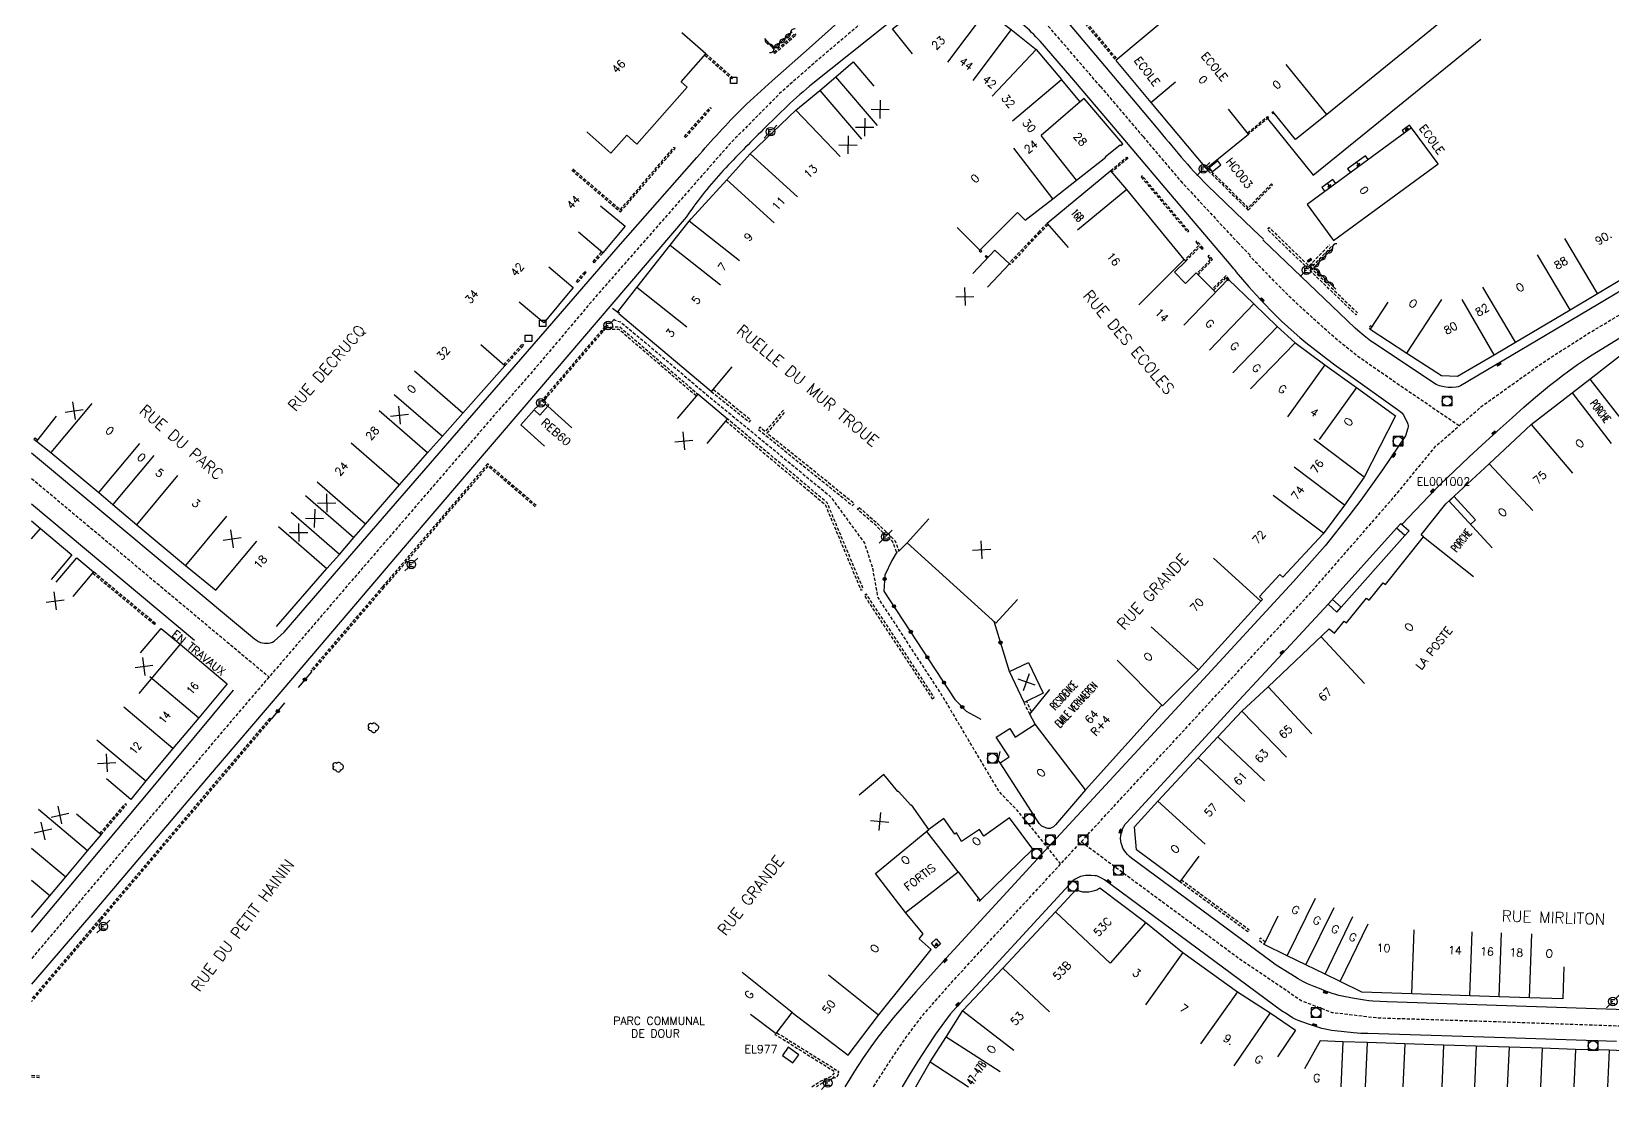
# Model space of a CAD drawing. Header units: millimetres. Extents: x 108000 to 109000, y 121000 to 122000.
# Drawn here: x 108000 to 108246.8, y 120999.6 to 121164.8 of the extents above; entities that cross this region are included whole.
import ezdxf
from ezdxf.enums import TextEntityAlignment as Align

# ---------------------------------------------------------------- set-up
doc = ezdxf.new("R2010")
doc.units = ezdxf.units.MM
doc.linetypes.add('DASHED', pattern=[0.75, 0.5, -0.25])
doc.layers.get('0').update_dxf_attribs({"linetype": 'CONTINUOUS'})
for name, color, linetype in [('W0001', 6, 'DASHED'), ('W0008', 7, 'CONTINUOUS'), ('W0100', 7, 'CONTINUOUS'), ('W0112', 1, 'DASHED'), ('W0300', 7, 'CONTINUOUS'), ('W0310', 3, 'CONTINUOUS'), ('W0322', 7, 'CONTINUOUS'), ('W0334', 7, 'CONTINUOUS'), ('W0400', 7, 'CONTINUOUS'), ('W0420', 7, 'CONTINUOUS'), ('W0471', 7, 'CONTINUOUS'), ('W0851', 7, 'CONTINUOUS'), ('W0984', 7, 'CONTINUOUS'), ('W0989', 7, 'CONTINUOUS'), ('W0991', 7, 'CONTINUOUS'), ('W1102', 7, 'CONTINUOUS')]:
    doc.layers.add(name, color=color, linetype=linetype)
doc.styles.get("Standard").update_dxf_attribs({"font": 'romans.shx', "width": 0.85})

# ---------------------------------------------------------------- blocks, each defined once
blk = doc.blocks.new('T471')
for p, q in [((-0.333334, 0.333334), (-0.333334, -0.333334)), ((-0.333334, 0.333334), (0.333334, 0.333334)), ((-0.333334, 0), (0, 0)), ((0.500001, 0.500001), (1.000002, 1.000002)), ((-0.500001, -0.500001), (-1.000002, -1.000002)), ((-0.333334, -0.333334), (0.333334, -0.333334))]:
    blk.add_line(p, q)
blk.add_ellipse((0, 0), major_axis=(0.471405, 0.471405), ratio=1, start_param=5.4977871438, end_param=11.780972451)
blk = doc.blocks.new('T400')
for p, q in [((-0.15, 0.3), (0.15, 0.3)), ((-0.15, -0.25), (-0.15, 0.3)), ((-0.15, 0.15), (0.15, 0.15)), ((-0.15, 0), (0.15, 0)), ((0.15, 0.3), (0.15, -0.25)), ((-0.15, -0.15), (0.15, -0.15)), ((-0.15, -0.25), (-0.15, -0.3)), ((-0.15, -0.3), (0.15, -0.3)), ((0.15, -0.3), (0.15, -0.25))]:
    blk.add_line(p, q)
blk = doc.blocks.new('t991o')
at = {"color": 0, "linetype": 'Continuous'}
for p, q in [((-1, 1), (1, -1)), ((-1, -1), (1, 1))]:
    blk.add_line(p, q, dxfattribs=at)
blk = doc.blocks.new('t310o')
at = {"color": 0, "linetype": 'Continuous'}
for centre, start, end in [((-0.5, 0.38), 216.8699, 323.1304), ((0.5, -0.37), 36.8699, 143.1303)]:
    blk.add_arc(centre, 0.625, start, end, dxfattribs=at)
blk = doc.blocks.new('T420')
for p, q in [((0.75, 0.75), (-0.75, 0.75)), ((-0.75, 0.75), (-0.75, -0.75)), ((0.75, 0.75), (0.75, -0.75)), ((0.75, -0.75), (-0.75, -0.75))]:
    blk.add_line(p, q)
blk.add_ellipse((0, 0), major_axis=(-0.53, 0.53), ratio=1, start_param=3.926991, end_param=10.210176)
blk = doc.blocks.new('t322o')
at = {"color": 0, "linetype": 'Continuous'}
for radius in [0.25, 0.15]:
    blk.add_circle((0, 0), radius, dxfattribs=at)
blk = doc.blocks.new('T851')
for p, q in [((-0.25, -0.15), (0, 0.32)), ((0, 0.32), (0.25, -0.15)), ((-0.25, -0.15), (0.25, -0.15))]:
    blk.add_line(p, q)
for major_axis in [(-0.106, 0.106), (-0.0354, 0.0354), (-0.0236, 0.0236)]:
    blk.add_ellipse((0, 0), major_axis=major_axis, ratio=1, start_param=3.926991, end_param=10.210176)
blk = doc.blocks.new('t112o')
at = {"color": 0, "linetype": 'Continuous'}
for p, q in [((-0.5, 0.5), (0.5, 0.5)), ((-0.5, -0.5), (-0.5, 0.5)), ((0.5, 0.5), (0.5, -0.5)), ((0.5, -0.5), (-0.5, -0.5))]:
    blk.add_line(p, q, dxfattribs=at)
blk = doc.blocks.new('T300')
for p, q in [((-0.8, 0.51), (-0.86, 0.34)), ((-0.86, 0.34), (-0.86, 0.17)), ((-0.86, 0.17), (-0.74, 0.06)), ((-0.69, 0.63), (-0.8, 0.51)), ((-0.8, -0.06), (-0.74, 0.06)), ((-0.74, 0.06), (-0.69, 0.11)), ((-0.57, 0.69), (-0.69, 0.63)), ((-0.46, 0.69), (-0.57, 0.69)), ((-0.29, 0.63), (-0.46, 0.69)), ((-0.29, 0.63), (-0.17, 0.74)), ((-0.23, 0.57), (-0.29, 0.63)), ((-0.17, 0.74), (-0.06, 0.8)), ((-0.06, 0.8), (0.06, 0.8)), ((0.06, 0.8), (0.23, 0.74)), ((0.23, 0.74), (0.34, 0.63)), ((0.34, 0.63), (0.4, 0.51)), ((0.46, 0.46), (0.34, 0.46)), ((0.4, 0.51), (0.4, 0.46)), ((0.57, 0.4), (0.46, 0.46)), ((0.57, 0.4), (0.69, 0.29)), ((0.69, 0.29), (0.74, 0.17)), ((0.74, 0.06), (0.69, -0.17)), ((0.74, 0.17), (0.74, 0.06)), ((-0.8, -0.17), (-0.8, -0.06)), ((-0.8, -0.23), (-0.8, -0.17)), ((-0.74, -0.34), (-0.8, -0.23)), ((-0.69, -0.4), (-0.74, -0.34)), ((-0.51, -0.46), (-0.69, -0.4)), ((-0.4, -0.46), (-0.51, -0.46)), ((-0.4, -0.46), (-0.34, -0.46)), ((-0.34, -0.46), (-0.34, -0.4)), ((-0.34, -0.51), (-0.34, -0.46)), ((-0.29, -0.63), (-0.34, -0.51)), ((-0.17, -0.74), (-0.29, -0.63)), ((-0.06, -0.8), (-0.17, -0.74)), ((0.06, -0.8), (-0.06, -0.8)), ((0.17, -0.74), (0.06, -0.8)), ((0.23, -0.69), (0.17, -0.74)), ((0.29, -0.46), (0.23, -0.46)), ((0.29, -0.63), (0.23, -0.69)), ((0.46, -0.4), (0.29, -0.46)), ((0.34, -0.51), (0.29, -0.63)), ((0.34, -0.51), (0.34, -0.46)), ((0.57, -0.34), (0.46, -0.4)), ((0.63, -0.29), (0.57, -0.34)), ((0.69, -0.17), (0.63, -0.29))]:
    blk.add_line(p, q)

msp = doc.modelspace()

# ---------------------------------------------------------------- linework, layer by layer
at = {"layer": 'W0001', "flags": 128}
for points in [[(108209.26, 121232.22), (108151.69, 121185.15), (108141.39, 121176.16), (108121.7, 121159.43), (108116.81, 121155.1), (108109.06, 121147.29), (108091.5, 121127.28), (108087.84, 121123.1), (108078.7, 121112.27), (108072.44, 121105.09), (108048.87, 121077.73), (108035.37, 121062), (108029.41, 121055.02), (108004.69, 121025.56), (108000, 121020.01)], [(108166.92, 121156.18), (108153.53, 121171.71), (108149.26, 121174.83), (108144.15, 121178.57), (108144.15, 121178.57)], [(108131.49, 121000), (108131.58, 121000.14), (108134.11, 121004.12), (108136.58, 121007.74), (108139.21, 121011.23), (108143.47, 121016.06), (108148.2, 121021.23), (108179.63, 121055.31), (108199.81, 121077.24), (108212.67, 121092), (108219.32, 121100.1), (108226.51, 121106.32), (108235.95, 121113.06), (108242.9, 121117.52), (108280.01, 121139.71), (108294.62, 121148.39), (108310.18, 121157.68), (108320.39, 121163.43), (108331.11, 121169.31), (108336.47, 121172.45)], [(108222.92, 121103.21), (108215.72, 121108.08), (108212.46, 121110.33), (108207.25, 121113.94), (108203.89, 121116.62), (108200.15, 121119.94), (108196.32, 121123.47), (108190.2, 121129.75)], [(108090.8, 121119.8), (108091.97, 121119.44), (108096.02, 121116.05), (108105.19, 121108.27), (108109.83, 121104.45), (108124.72, 121092.19), (108130.05, 121084.9), (108131.26, 121081.16), (108132.13, 121076.39), (108132.13, 121076.39), (108142.15, 121061.1), (108146.39, 121053.93), (108151.08, 121046.03), (108153.39, 121043.72), (108156.73, 121039.68), (108160.62, 121034.81)], [(108000, 121094.99), (108029.82, 121070.05), (108037.08, 121063.98), (108037.08, 121063.98)], [(108163.91, 121038.27), (108170.97, 121033.03), (108188.54, 121020.05), (108198.37, 121013.4), (108199.25, 121013.06), (108203.06, 121011.61), (108210.17, 121010.76), (108226.38, 121010.25), (108251.66, 121009.38), (108254.13, 121009.2), (108258.89, 121008.49), (108260.99, 121007.95), (108265.16, 121006.55), (108268.28, 121005.18), (108271.05, 121003.71), (108274.61, 121001.03), (108275.73, 121000)]]:
    msp.add_lwpolyline(points, dxfattribs=at)
at = {"layer": 'W0001'}
msp.add_lwpolyline([(108166.92, 121156.18), (108173.55, 121148.38), (108179.44, 121141.43), (108188.35, 121131.82), (108190.27, 121129.83)], dxfattribs=at)
at = {"layer": 'W0008'}
msp.add_line((108091.74, 121120.76), (108090.69, 121121.55), dxfattribs=at)
at = {"layer": 'W0008', "flags": 128}
for points in [[(108000, 121099), (108034.2, 121070.44, 0.0605), (108035.43, 121069.51, 0.1112), (108036.69, 121069.26, 0.186), (108037.89, 121069.6), (108039.42, 121071), (108047.29, 121080.1), (108068.04, 121104.05), (108080.57, 121118.43), (108091.6, 121131.16), (108103.88, 121145.1, -0.0195), (108111.06, 121152.89, -0.0108), (108115.65, 121157.07), (108121.41, 121162.2), (108132.91, 121172.56), (108141.02, 121179.88), (108151.05, 121188.51), (108207.68, 121233.83)], [(108209.93, 121229.82), (108152.33, 121181.78, 0.2054), (108151.32, 121179.63, 0.0582), (108151.36, 121179.13, 0.1219), (108152.32, 121177.51), (108171.74, 121154.42)], [(108162.11, 121157.93), (108157.47, 121163.28, 0.0377), (108154.74, 121165.92, 0.0225), (108150.09, 121169.49, 0.0058), (108146.2, 121172.15, 0.0988), (108143.79, 121172.9, 0.1018), (108141.96, 121172.52), (108141.75, 121172.43), (108133.47, 121165.82), (108122, 121156.66, 0.0207), (108117.98, 121153.13, 0.0063), (108114.25, 121149.48, 0.0122), (108108.01, 121143.08, 0.0357), (108102.43, 121136.13), (108102.2, 121135.79), (108076.84, 121106.12), (108058.32, 121084.46), (108039.21, 121062.05), (108027.29, 121048.08), (108009.85, 121027.53), (108000, 121015.99)], [(108188.14, 121127.25, -0.002338), (108187.3, 121128.24), (108177.01, 121140.4), (108170.15, 121148.49), (108162.11, 121157.93)], [(108171.74, 121154.42), (108175.62, 121149.83, 0.0024), (108179.52, 121145.18, 0.0235), (108183.57, 121140.81), (108190.74, 121133.89), (108192.35, 121132.34)]]:
    msp.add_lwpolyline(points, format="xyb", dxfattribs=at)
for points in [[(108266.82, 121135.43), (108244.59, 121122.17), (108223.11, 121109.47), (108222.78, 121109.32), (108222.43, 121109.23), (108221.82, 121109.19), (108221.21, 121109.21), (108220.51, 121109.31), (108219.84, 121109.48), (108219.35, 121109.67), (108218.9, 121109.93), (108209.63, 121116.1), (108209.13, 121116.45), (108208.06, 121117.29), (108207.09, 121118.1), (108206.69, 121118.46), (108192.28, 121132.27)], [(108188.12, 121127.23), (108190.1, 121124.93), (108191.23, 121123.65), (108192.39, 121122.4), (108193.78, 121120.98), (108195.19, 121119.58), (108196.16, 121118.66), (108197.15, 121117.76), (108198.06, 121116.98), (108198.98, 121116.22), (108200.59, 121114.95), (108202.21, 121113.71), (108203.72, 121112.59), (108205.25, 121111.49), (108213.68, 121105.49), (108213.95, 121105.25), (108214.18, 121104.96), (108214.53, 121104.32), (108214.83, 121103.65), (108214.89, 121103.45), (108214.93, 121103.24), (108214.94, 121103.03), (108214.92, 121102.82), (108214.55, 121101.63), (108210.94, 121096.32), (108207.57, 121091.61), (108205.7, 121089.14), (108201.97, 121084.46), (108197.06, 121078.91), (108183.01, 121063.62), (108159.42, 121038.14), (108142.25, 121019.46), (108141.3, 121018.42), (108138.05, 121014.8), (108136.96, 121013.58), (108135.9, 121012.34), (108134.61, 121010.8), (108133.34, 121009.25), (108132.16, 121007.74), (108131.03, 121006.2), (108129.73, 121004.33), (108128.49, 121002.42), (108127.59, 121000.98), (108127.01, 121000)], [(108256.76, 121011.74), (108211.7, 121013.23), (108210.56, 121013.28), (108209.42, 121013.36), (108208.79, 121013.43), (108208.16, 121013.52), (108206.27, 121013.84), (108204.66, 121014.13), (108204.15, 121014.24), (108203.65, 121014.38), (108203.07, 121014.55), (108202.49, 121014.75), (108201.93, 121014.97), (108201.37, 121015.21), (108200.3, 121015.62), (108199.26, 121016.08), (108198.5, 121016.45), (108197.77, 121016.86), (108196.63, 121017.56), (108196.52, 121017.62), (108194.18, 121019.1), (108193.71, 121019.43), (108171.75, 121035.68), (108171.42, 121035.95), (108171.12, 121036.25), (108170.85, 121036.58), (108170.61, 121036.93), (108170.42, 121037.27), (108170.27, 121037.63), (108170.16, 121038.01), (108170.09, 121038.39), (108170.06, 121038.77), (108170.07, 121039.16), (108170.12, 121039.54), (108170.22, 121039.91), (108170.36, 121040.29), (108170.55, 121040.64), (108170.77, 121040.98), (108171.02, 121041.28), (108182.13, 121053.35), (108188.53, 121060.29), (108192, 121064.05), (108202.45, 121075.37), (108213.15, 121087.24), (108213.8, 121087.95), (108213.97, 121087.81), (108218.19, 121092.25), (108219.07, 121093.15), (108219.96, 121094.03), (108222.18, 121096.17), (108224.42, 121098.29), (108226.51, 121100.23), (108229.31, 121102.81), (108231.17, 121104.48), (108233.04, 121106.14), (108234.55, 121107.44), (108236.07, 121108.72), (108237.05, 121109.52), (108238.05, 121110.3), (108239.04, 121111.06), (108240.04, 121111.79), (108241.42, 121112.77), (108242.81, 121113.73), (108243.71, 121114.32), (108244.61, 121114.89), (108256.02, 121121.89)], [(108025.43, 121069.66), (108000, 121090.97)], [(108204.47, 121074.88), (108214.44, 121086.08)], [(108000, 121024.14), (108018.99, 121046.85), (108031.54, 121061.95), (108031.54, 121061.95)], [(108151.22, 121050.56), (108150.95, 121050.96), (108151.23, 121052.34)], [(108247.47, 121007.05), (108231.73, 121007.59), (108208.64, 121008.29), (108207.54, 121008.33), (108206.44, 121008.41), (108204.98, 121008.55), (108203.52, 121008.73), (108203, 121008.8), (108201.97, 121008.98), (108201.49, 121009.09), (108201.02, 121009.22), (108199.4, 121009.77), (108197.79, 121010.35), (108197.33, 121010.54), (108196.89, 121010.77), (108196.04, 121011.3), (108195.2, 121011.86), (108167.54, 121032.32), (108167.18, 121032.53), (108166.44, 121032.86), (108166.27, 121032.91), (108166.09, 121032.94), (108165.46, 121032.97), (108164.83, 121032.99), (108164.57, 121032.97), (108164.31, 121032.94), (108164.05, 121032.88), (108163.8, 121032.8), (108163.47, 121032.68), (108163.16, 121032.53), (108162.86, 121032.35), (108162.58, 121032.15), (108144.44, 121012.43), (108143.45, 121011.31), (108142.53, 121010.13), (108141.14, 121008.2), (108139.82, 121006.23), (108138.49, 121004.15), (108137.19, 121002.04), (108135.95, 121000)]]:
    msp.add_lwpolyline(points, dxfattribs=at)
for points in [[(108214.44, 121086.08), (108213.15, 121087.24), (108213.8, 121087.96), (108215.09, 121086.79)], [(108202.45, 121075.37), (108203.82, 121074.13), (108204.49, 121074.87), (108203.12, 121076.11)]]:
    msp.add_lwpolyline(points, close=True, dxfattribs=at)
at = {"layer": 'W0100', "flags": 128}
for points in [[(108214.85, 121191.84), (108211.64, 121195.68), (108169.33, 121160.27), (108174.79, 121153.72), (108178.62, 121156.93), (108178.62, 121156.93)], [(108211.78, 121122.5), (108209.04, 121118.32), (108214.75, 121114.57), (108220.15, 121111.05), (108222.64, 121110.99), (108228.36, 121114.29), (108231.73, 121116.28), (108240.26, 121121.35), (108244.51, 121123.88), (108253.56, 121129.28), (108263.69, 121135.33), (108266.92, 121137.4), (108274.97, 121142.21), (108286.8, 121149.21), (108297.94, 121155.68), (108310.37, 121163.17), (108315.61, 121166.31), (108319.19, 121168.43), (108325.79, 121172.77), (108329.65, 121175.22), (108335.58, 121179.78)], [(108137.54, 121161.28), (108134.45, 121165.2), (108142.71, 121171.73), (108144.27, 121171.64), (108149.1, 121168.03), (108152.98, 121165.11), (108156.86, 121161.99), (108160.81, 121157.3), (108160.81, 121157.3), (108160.81, 121157.3)], [(108086.71, 121149.11), (108090.45, 121145.8), (108092.93, 121148.61), (108094.51, 121147.21), (108102.35, 121156.09), (108101.42, 121156.92), (108105.29, 121161.3), (108101.54, 121164.61), (108101.54, 121164.61)], [(108091.79, 121120.81), (108091.53, 121121.01), (108094.5, 121124.83), (108099.71, 121131.42), (108102.7, 121135.19), (108102.99, 121135.53), (108108.54, 121141.65), (108112.2, 121145.67), (108119.35, 121152.51), (108123.08, 121155.59), (108125.57, 121157.69), (108128.29, 121160.04), (108131.54, 121156.25), (108131.54, 121156.25)], [(108215.48, 121149.74), (108215.19, 121150.14), (108214.01, 121149.32), (108214.33, 121148.9)], [(108208.72, 121144.79), (108208.28, 121145.39), (108205.5, 121143.36), (108205.94, 121142.75)], [(108184.87, 121124.08), (108181.86, 121127.08), (108180.21, 121125.43), (108178.46, 121127.19), (108180.22, 121128.92), (108179.98, 121129.2), (108171.03, 121140.11), (108168.54, 121143.05), (108158.88, 121135.09), (108158.56, 121134.82), (108161.84, 121131.04)], [(108203.65, 121141.07), (108203.21, 121141.67), (108201.5, 121140.45), (108201.96, 121139.82)], [(108088.85, 121137.59), (108092.68, 121134.38), (108089.21, 121130.23), (108085.38, 121133.44), (108085.38, 121133.44)], [(108149.26, 121124.85), (108152.7, 121128.49), (108150.42, 121130.64), (108146.98, 121127.01)], [(108080.77, 121128.02), (108084.59, 121124.8), (108079.97, 121119.3), (108076.15, 121122.52), (108076.15, 121122.52)], [(108186.85, 121126.13), (108190.85, 121122.28), (108194.5, 121118.74), (108197.28, 121116.2), (108201.95, 121112.74), (108206.9, 121109.17), (108213, 121104.78), (108208.11, 121095.2), (108205.02, 121090.82), (108201.68, 121086.36), (108195.41, 121079.56), (108194.93, 121080.01), (108191.73, 121076.54), (108192.21, 121076.1), (108191.94, 121075.8), (108182.21, 121065.1), (108176.6, 121059.5), (108176.51, 121059.58), (108176.4, 121059.46), (108164.59, 121046.37), (108159.89, 121040.9), (108159.74, 121040.74), (108159.57, 121040.6), (108159.38, 121040.48), (108159.18, 121040.38), (108159.03, 121040.33), (108158.87, 121040.31), (108158.7, 121040.32), (108158.55, 121040.35), (108158.13, 121040.51), (108157.73, 121040.71), (108157.52, 121040.88), (108157.35, 121041.08), (108154.71, 121045.14), (108151.22, 121050.56), (108152.67, 121051.49), (108150.62, 121054.58), (108152.76, 121055.96), (108153.57, 121054.61), (108156.71, 121056.6), (108155.87, 121058.16), (108159.02, 121062.04)], [(108109.35, 121112.41), (108106.14, 121108.58), (108091.69, 121120.71)], [(108038.23, 121071.86), (108046.08, 121080.92), (108048.08, 121083.13), (108050.3, 121085.79), (108052.13, 121087.87), (108057.45, 121093.98), (108061.81, 121099.01), (108064.18, 121101.57), (108067.32, 121105.21), (108073.92, 121112.57), (108070.14, 121115.84), (108070.14, 121115.84)], [(108182.28, 121036.01), (108179.3, 121032), (108172.55, 121037), (108172.21, 121040.58), (108175.88, 121044.6), (108182.15, 121051.34), (108185.23, 121054.63), (108188.97, 121058.65), (108193.12, 121062.47), (108202.61, 121071.5), (108203.44, 121070.85), (108204.95, 121072.71), (108205.35, 121072.42), (108208.47, 121076.28), (108208.85, 121076), (108211.03, 121078.71), (108211.42, 121078.43), (108217.35, 121085.88), (108216.96, 121086.18), (108220.82, 121091.04), (108227.58, 121097.28), (108234.14, 121103.44), (108240.54, 121108.38), (108243.35, 121110.52), (108249.45, 121115.26)], [(108105.48, 121100.43), (108108.69, 121104.26), (108104.03, 121108.17), (108100.82, 121104.34)], [(108084.34, 121102.92), (108080.62, 121106.27), (108079.38, 121104.89), (108078.49, 121105.7), (108076.39, 121103.36), (108080.11, 121100.01), (108080.11, 121100.01)], [(108003.85, 121104.74), (108000.75, 121100.82), (108002.99, 121099.05), (108010.51, 121092.78), (108012.66, 121090.9), (108016.45, 121087.75), (108024.03, 121081.42), (108028.77, 121077.55)], [(108221.34, 121091.43), (108222.11, 121092.16)], [(108000, 121088.36), (108001.38, 121087.19), (108006.28, 121083.04), (108003.04, 121079.23), (108003.04, 121079.23)], [(108153.93, 121076.1), (108150.57, 121072.4), (108136.73, 121084.96), (108140.09, 121088.66)], [(108003.84, 121078.77), (108007.07, 121082.59), (108009.66, 121080.4), (108006.43, 121076.58), (108006.43, 121076.58)], [(108017.01, 121067.75), (108020.22, 121071.58), (108023.19, 121069.09), (108030.55, 121062.91), (108026.13, 121057.63), (108022.06, 121052.84), (108017.85, 121047.76), (108015.51, 121044.87), (108011.69, 121048.08), (108011.69, 121048.08)], [(108112.28, 121011.3), (108116.26, 121008.28), (108118.77, 121011.58), (108127.53, 121004.91), (108132.27, 121011.16), (108140.48, 121021.45), (108138.6, 121023.09), (108139.2, 121023.88), (108136.44, 121027.21), (108141.44, 121031.07), (108144.66, 121033.55), (108148.11, 121029.08), (108156.33, 121037.11), (108152.7, 121042.01), (108148.7, 121039.11), (108148.03, 121040.18), (108145.21, 121038.31), (108144.41, 121039.62), (108144.15, 121039.44), (108142.44, 121041.89), (108140.1, 121040.14), (108137.41, 121044.02), (108137.33, 121043.95), (108137.31, 121043.98), (108135.35, 121046.1), (108135.29, 121046.05), (108135.27, 121046.08), (108133.09, 121048.73), (108129.23, 121045.55)], [(108000, 121026.42), (108002.85, 121029.81), (108005.33, 121032.79), (108008.73, 121036.84), (108010.85, 121039.35), (108007.01, 121042.57), (108007.01, 121042.57)], [(108138.1, 121000), (108140.29, 121003.87), (108142.87, 121007.85), (108145.44, 121011.88), (108151.67, 121018.53), (108159.87, 121027.29), (108163.11, 121030.79), (108163.41, 121030.64), (108163.72, 121030.53), (108163.92, 121030.47), (108164.12, 121030.44), (108164.61, 121030.43), (108165.09, 121030.45), (108165.54, 121030.51), (108165.99, 121030.62), (108166.16, 121030.68), (108166.32, 121030.75), (108166.83, 121031.08), (108173.98, 121025.64), (108179.75, 121020.93), (108188.33, 121014.81), (108193.39, 121011.52), (108197.36, 121008.81), (108194.53, 121004.68)], [(108239.26, 121018.71), (108239.11, 121013.72), (108233.88, 121013.87), (108229.16, 121014.03), (108224.6, 121014.18), (108220.06, 121014.33), (108215.54, 121014.5), (108207.74, 121014.78), (108204.34, 121016.44), (108201.97, 121017.57), (108198.96, 121019.02), (108196.07, 121020.44), (108192.46, 121022.22), (108194.67, 121026.7)], [(108252.98, 121000.39), (108253.2, 121005.39), (108246.32, 121005.7), (108241.09, 121005.8), (108235.9, 121006), (108230.72, 121006.18), (108225.6, 121006.34), (108220.49, 121006.49), (108214.43, 121006.7), (108208.53, 121006.91), (108204.75, 121007.03), (108201.2, 121007.15), (108198.79, 121002.77)]]:
    msp.add_lwpolyline(points, dxfattribs=at)
at = {"layer": 'W0100'}
for points in [[(108219.34, 121172.15), (108222.48, 121168.27), (108202.23, 121151.85), (108197.36, 121147.91), (108193.8, 121152.31)], [(108144.55, 121134.17), (108148.08, 121130.63), (108153.97, 121136.51), (108155.15, 121135.33), (108159.48, 121138.67), (108163.17, 121141.59), (108167.76, 121145.17), (108167.68, 121145.27), (108169.97, 121147.07), (108170.07, 121146.97), (108170.42, 121147.26), (108164.34, 121154.32), (108163.74, 121153.8), (108160.81, 121157.3)], [(108174.79, 121153.72), (108183.39, 121143.42), (108190.04, 121148.78), (108186.91, 121152.67)], [(108214.6, 121149.73), (108214.9, 121149.32), (108214.96, 121149.72), (108214.51, 121149.38), (108214.9, 121149.32)], [(108206.89, 121144.37), (108207.33, 121143.77), (108207.4, 121144.16), (108206.94, 121143.83), (108207.33, 121143.77)], [(108202.35, 121141.06), (108202.8, 121140.45), (108202.87, 121140.84), (108202.41, 121140.51), (108202.8, 121140.45)]]:
    msp.add_lwpolyline(points, dxfattribs=at)
at = {"layer": 'W0100', "flags": 128}
for points in [[(108215.5, 121149.75), (108199.16, 121137.77), (108203.29, 121132.13), (108219.63, 121144.12)], [(108183.87, 121143.51), (108184.37, 121142.88), (108185.7, 121143.95), (108185.21, 121144.59)], [(108157.96, 121061.44), (108154.98, 121060.02), (108152.69, 121064.82), (108155.67, 121066.24)], [(108119.78, 121004.97), (108118.13, 121006.15), (108117.23, 121004.87), (108118.88, 121003.7)]]:
    msp.add_lwpolyline(points, close=True, dxfattribs=at)
at = {"layer": 'W0112'}
for p, q in [((108164.02, 121166.61), (108169.33, 121160.27)), ((108164.22, 121166.77), (108169.52, 121160.43)), ((108115.89, 121161.56), (108119.17, 121164.42)), ((108116.06, 121161.37), (108119.34, 121164.24)), ((108119.17, 121164.42), (108119.34, 121164.24)), ((108105.13, 121161.12), (108109.33, 121157.41)), ((108105.29, 121161.31), (108109.5, 121157.59)), ((108105.29, 121161.3), (108105.29, 121161.31)), ((108116.06, 121161.37), (108115.89, 121161.56)), ((108109.33, 121157.41), (108109.5, 121157.59)), ((108101.93, 121148.4), (108105.94, 121152.93)), ((108102.12, 121148.24), (108106.13, 121152.77)), ((108105.94, 121152.93), (108106.13, 121152.77)), ((108101.93, 121148.4), (108102.12, 121148.24)), ((108091.93, 121136.96), (108100.31, 121146.71)), ((108091.95, 121136.61), (108100.5, 121146.55)), ((108100.31, 121146.71), (108100.5, 121146.55)), ((108084.37, 121143.13), (108091.95, 121136.61)), ((108084.53, 121143.32), (108091.93, 121136.96)), ((108087.68, 121128.85), (108089.02, 121130.39)), ((108087.87, 121128.68), (108089.21, 121130.23)), ((108085.07, 121125.74), (108086.4, 121127.3)), ((108085.26, 121125.58), (108086.59, 121127.14)), ((108086.4, 121127.3), (108086.59, 121127.14)), ((108087.87, 121128.68), (108087.68, 121128.85)), ((108199.05, 121128.15), (108199.04, 121128.15)), ((108085.26, 121125.58), (108085.07, 121125.74)), ((108089.53, 121118.74), (108079.65, 121107.14)), ((108089.66, 121118.5), (108079.99, 121107.16)), ((108089.59, 121118.74), (108089.53, 121118.74)), ((108073.73, 121112.73), (108076.66, 121115.98)), ((108073.92, 121112.57), (108076.85, 121115.81)), ((108076.66, 121115.98), (108076.85, 121115.81)), ((108079.65, 121107.14), (108080.62, 121106.27)), ((108079.99, 121107.16), (108080.78, 121106.45)), ((108080.62, 121106.27), (108080.78, 121106.45)), ((108000.53, 121101.32), (108000.37, 121101.12)), ((108000.37, 121101.12), (108000.75, 121100.82)), ((108000.53, 121101.32), (108000.91, 121101.02)), ((108071.21, 121097.27), (108054.83, 121078.12)), ((108071.24, 121096.92), (108055.02, 121077.95)), ((108078.81, 121090.77), (108071.21, 121097.27)), ((108078.65, 121090.58), (108071.24, 121096.92)), ((108019.17, 121072.16), (108009.49, 121080.2)), ((108019.33, 121072.35), (108009.66, 121080.4)), ((108054.83, 121078.12), (108043.61, 121065.02)), ((108055.02, 121077.95), (108043.8, 121064.86)), ((108019.17, 121072.16), (108019.33, 121072.35)), ((108043.8, 121064.86), (108043.61, 121065.02)), ((108037.18, 121057.54), (108010.63, 121026.19)), ((108037.37, 121057.38), (108010.82, 121026.03)), ((108037.37, 121057.38), (108037.18, 121057.54)), ((108010.65, 121039.52), (108014.62, 121044.17)), ((108010.85, 121039.35), (108014.81, 121044.01)), ((108014.81, 121044.01), (108014.62, 121044.17)), ((108010.63, 121026.19), (108000, 121013.7)), ((108010.82, 121026.03), (108000, 121013.32)), ((108000, 121001.79), (108001.42, 121001.66)), ((108000, 121001.54), (108001.4, 121001.42))]:
    msp.add_line(p, q, dxfattribs=at)
for points in [[(108193.85, 121152.25), (108193.69, 121152.13), (108193.85, 121151.93), (108194, 121152.06)], [(108189.89, 121148.97), (108192.98, 121151.52), (108193.14, 121151.33), (108190.04, 121148.78)], [(108168.54, 121143.05), (108168.52, 121143.07), (108171, 121145.17), (108171.16, 121144.98), (108168.68, 121142.88)], [(108183.39, 121143.42), (108183.75, 121143.03), (108189.99, 121136.91), (108193.78, 121140.83), (108193.6, 121141), (108189.99, 121137.26), (108183.93, 121143.2), (108183.58, 121143.58)], [(108158.56, 121134.82), (108157.34, 121133.58), (108152.61, 121128.57)], [(108158.72, 121134.63), (108157.52, 121133.41), (108152.79, 121128.4), (108152.7, 121128.49)], [(108180.22, 121128.92), (108182.42, 121131.16), (108182.73, 121130.79), (108182.93, 121130.95), (108181.98, 121132.09), (108181.79, 121131.93), (108182.26, 121131.35), (108180.06, 121129.11)], [(108148.08, 121130.63), (108147.99, 121130.54), (108148.21, 121130.31), (108148.39, 121130.49), (108148.16, 121130.72)], [(108149.21, 121129.36), (108148.91, 121129.64), (108149.08, 121129.82), (108149.38, 121129.54)], [(108182.14, 121126.8), (108184.39, 121129.16), (108183.85, 121129.84), (108183.65, 121129.68), (108184.06, 121129.18), (108181.97, 121126.98)], [(108184.56, 121124.39), (108186.49, 121126.32), (108186.79, 121125.92), (108186.99, 121126.07), (108186.52, 121126.7), (108184.38, 121124.56)]]:
    msp.add_lwpolyline(points, dxfattribs=at)
msp.add_lwpolyline([(108173.27, 121142.07), (108180.49, 121133.49), (108180.68, 121133.65), (108173.46, 121142.23)], close=True, dxfattribs=at)
at = {"layer": 'W0112', "flags": 128}
for points in [[(108202.96, 121131.19), (108199.76, 121127.88), (108207.1, 121120.81), (108206.82, 121120.52), (108199.2, 121127.87), (108192.99, 121133.87), (108193.26, 121134.16), (108199.47, 121128.16), (108202.67, 121131.47)], [(108089.61, 121118.62), (108091.85, 121118.67), (108104.03, 121108.17)], [(108103.77, 121107.87), (108091.7, 121118.27), (108089.62, 121118.22)], [(108209.26, 121118.66), (108209.09, 121118.85), (108208.79, 121118.58), (108209.04, 121118.32)], [(108106.14, 121108.58), (108112.06, 121103.8), (108112.31, 121104.11), (108106.39, 121108.89)], [(108117.39, 121105.67), (108114.55, 121102.29), (108113.7, 121102.99), (108113.44, 121102.68), (108122.75, 121095.16), (108128.19, 121090.75), (108128.45, 121091.06), (108123, 121095.47), (108114.86, 121102.04), (108117.69, 121105.41)], [(108108.44, 121103.95), (108123.9, 121090.94), (108129.5, 121077.56), (108129.87, 121077.71), (108129.59, 121078.37), (108124.23, 121091.19), (108108.69, 121104.26)], [(108155.87, 121058.16), (108154.98, 121060.02), (108155.34, 121060.2), (108156.15, 121058.5)], [(108179.53, 121032.32), (108190.14, 121024.52), (108189.9, 121024.2), (108179.3, 121032)], [(108147.86, 121029.4), (108147.64, 121029.17), (108147.93, 121028.89), (108148.11, 121029.08)], [(108192.64, 121022.59), (108191.88, 121023.22), (108191.63, 121022.91), (108192.46, 121022.22)], [(108121.83, 121000), (108122.19, 121000.23), (108123.21, 121000.86), (108123.53, 121001.04), (108123.87, 121001.2), (108125.04, 121001.68), (108125.46, 121002.27), (108116.12, 121008.12), (108116.23, 121008.3)], [(108116.38, 121008.43), (108126.03, 121002.39), (108125.91, 121002.21), (108126.06, 121002.15), (108125.61, 121001.3), (108125.42, 121001.4), (108124.72, 121001.13), (108124.03, 121000.84), (108123.72, 121000.69), (108123.41, 121000.52), (108122.58, 121000)]]:
    msp.add_lwpolyline(points, dxfattribs=at)
for points in [[(108129.22, 121090.46), (108132.08, 121087.96), (108134.81, 121085.3), (108135.42, 121083.65), (108135.05, 121083.51), (108134.47, 121085.07), (108131.81, 121087.67), (108128.96, 121090.16)], [(108140.62, 121060.59), (108140.95, 121060.8), (108130.35, 121076.93), (108130.01, 121076.71)]]:
    msp.add_lwpolyline(points, close=True, dxfattribs=at)
at = {"layer": 'W0310', "flags": 128}
for points in [[(108114.45, 121163.71), (108115.84, 121162.07), (108118.78, 121164.75), (108118.78, 121164.75)], [(108203.67, 121124.55), (108200.22, 121127.92), (108203.23, 121131.02)]]:
    msp.add_lwpolyline(points, dxfattribs=at)
at = {"layer": 'W0322'}
for p, q in [((108043.73, 121064.81), (108041.62, 121062.36)), ((108039.5, 121059.94), (108037.4, 121057.38))]:
    msp.add_line(p, q, dxfattribs=at)
at = {"layer": 'W0322', "flags": 128}
for points in [[(108135.16, 121083.56), (108134.35, 121082.18), (108133.24, 121079.91), (108133.1, 121077.41), (108144.19, 121060.47), (108145.93, 121058.65), (108148.23, 121057.39)], [(108136.73, 121084.96), (108135.53, 121083.76)], [(108152.69, 121064.82), (108150.3, 121072.64)]]:
    msp.add_lwpolyline(points, dxfattribs=at)
at = {"layer": 'W0334', "flags": 128}
msp.add_lwpolyline([(108192.98, 121151.2), (108200.14, 121142.35), (108226.28, 121163.58)], dxfattribs=at)
at = {"layer": 'W1102'}
for p, q in [((108143.09, 121160.03), (108149.1, 121168.03)), ((108152.98, 121165.11), (108146.98, 121157.12)), ((108150.01, 121154.7), (108156.86, 121161.99)), ((108202.23, 121151.85), (108195.93, 121159.62)), ((108132.07, 121150.09), (108125.57, 121157.69)), ((108153.16, 121150.86), (108160.81, 121157.3)), ((108123.08, 121155.59), (108129.58, 121147.99)), ((108126.26, 121145.28), (108119.35, 121152.51)), ((108163.74, 121153.8), (108157.66, 121148.57)), ((108163.17, 121141.59), (108157.66, 121148.57)), ((108112.2, 121145.67), (108119.61, 121138.95)), ((108159.48, 121138.67), (108153.36, 121146.58)), ((108115.95, 121134.93), (108108.54, 121141.65)), ((108171.03, 121140.11), (108163.3, 121133.77)), ((108110.54, 121128.98), (108102.7, 121135.19)), ((108099.71, 121131.42), (108107.55, 121125.21)), ((108179.98, 121129.2), (108172.92, 121122.12)), ((108102.34, 121118.63), (108094.5, 121124.83)), ((108067.32, 121105.21), (108059.77, 121111.75)), ((108056.62, 121108.12), (108064.18, 121101.57)), ((108009.4, 121106.72), (108002.99, 121099.05)), ((108061.81, 121099.01), (108054.26, 121105.57)), ((108010.51, 121092.78), (108016.91, 121100.46)), ((108049.9, 121100.54), (108057.45, 121093.98)), ((108019.07, 121098.58), (108012.66, 121090.9)), ((108016.45, 121087.75), (108022.85, 121095.43)), ((108052.13, 121087.87), (108044.58, 121094.43)), ((108042.75, 121092.34), (108050.3, 121085.79)), ((108030.44, 121089.1), (108024.03, 121081.42)), ((108048.08, 121083.13), (108040.53, 121089.69)), ((108000, 121085.57), (108001.38, 121087.19)), ((108028.77, 121077.55), (108035.17, 121085.22)), ((108038.53, 121087.48), (108046.08, 121080.92)), ((108023.19, 121069.09), (108016.76, 121061.43)), ((108018.47, 121064.06), (108026.13, 121057.63)), ((108022.06, 121052.84), (108014.4, 121059.27)), ((108010.19, 121054.19), (108017.85, 121047.76)), ((108008.73, 121036.84), (108001.07, 121043.27)), ((108000, 121037.25), (108005.33, 121032.79)), ((108002.85, 121029.81), (108000, 121032.2))]:
    msp.add_line(p, q, dxfattribs=at)
at = {"layer": 'W1102', "flags": 128}
for points in [[(108244.51, 121123.88), (108239.4, 121132.47)], [(108240.26, 121121.35), (108235.15, 121129.94)], [(108179.91, 121118.93), (108186.85, 121126.13)], [(108231.73, 121116.28), (108226.62, 121124.87)], [(108183.94, 121115.05), (108190.88, 121122.25)], [(108214.75, 121114.57), (108220.21, 121122.95)], [(108228.36, 121114.29), (108223.38, 121122.95)], [(108187.59, 121111.51), (108194.53, 121118.71)], [(108190.36, 121108.99), (108197.3, 121116.19)], [(108201.95, 121112.74), (108196.1, 121104.63)], [(108243.35, 121110.52), (108249.49, 121102.63)], [(108206.9, 121109.17), (108201.06, 121101.06)], [(108240.54, 121108.38), (108246.65, 121100.46)], [(108234.14, 121103.44), (108240.63, 121095.82)], [(108208.11, 121095.2), (108200.25, 121101.11)], [(108205.02, 121090.82), (108197.16, 121096.73)], [(108227.58, 121097.28), (108234.42, 121089.99)], [(108201.74, 121086.44), (108193.88, 121092.34)], [(108228.08, 121084.14), (108221.3, 121091.48)], [(108224.69, 121087.81), (108225.47, 121088.52), (108222.07, 121092.2)], [(108217.35, 121085.88), (108225.17, 121079.66)], [(108191.94, 121075.8), (108184.54, 121082.53)], [(108182.21, 121065.1), (108174.81, 121071.83)], [(108201.34, 121070.29), (108208.13, 121062.95)], [(108176.51, 121059.58), (108169.53, 121066.59)], [(108193.12, 121062.47), (108199.91, 121055.13)], [(108188.97, 121058.65), (108195.94, 121051.46)], [(108164.59, 121046.37), (108156.71, 121056.6)], [(108185.23, 121054.63), (108192.52, 121047.78)], [(108182.15, 121051.34), (108189.47, 121044.54)], [(108175.88, 121044.6), (108183.26, 121037.86)], [(108136.44, 121027.21), (108131.76, 121033.27), (108140.1, 121040.14)], [(108144.66, 121033.55), (108139.77, 121039.87)], [(108196.07, 121020.44), (108200.48, 121029.42)], [(108173.98, 121025.64), (108168.43, 121019.29), (108159.87, 121027.29)], [(108198.96, 121019.02), (108203.38, 121027.99)], [(108201.97, 121017.57), (108206.31, 121026.58)], [(108204.34, 121016.44), (108208.72, 121025.43)], [(108215.54, 121014.5), (108215.91, 121024.49)], [(108224.6, 121014.18), (108224.97, 121024.17)], [(108229.16, 121014.03), (108229.53, 121024.02)], [(108233.88, 121013.87), (108234.25, 121023.86)], [(108151.67, 121018.53), (108158.97, 121011.69)], [(108179.75, 121020.93), (108173.94, 121012.79)], [(108118.77, 121011.58), (108110.95, 121017.82)], [(108132.27, 121011.16), (108124.46, 121017.4)], [(108188.33, 121014.81), (108182.52, 121006.67)], [(108145.41, 121011.83), (108153.37, 121005.71)], [(108193.39, 121011.52), (108187.75, 121003.27)], [(108142.82, 121007.77), (108151.24, 121002.39)], [(108204.75, 121007.03), (108204.43, 121000)], [(108208.53, 121006.91), (108208.22, 121000)], [(108214.43, 121006.7), (108214.13, 121000)], [(108220.49, 121006.49), (108220.2, 121000)], [(108225.6, 121006.34), (108225.31, 121000)], [(108230.72, 121006.18), (108230.44, 121000)], [(108140.29, 121003.87), (108146.28, 121000)], [(108235.9, 121006), (108235.63, 121000)], [(108241.09, 121005.8), (108240.83, 121000)], [(108246.32, 121005.7), (108246.06, 121000)]]:
    msp.add_lwpolyline(points, dxfattribs=at)

# ---------------------------------------------------------------- block references
at = {"layer": 'W0112'}
for p, rotation in [((108109.61, 121157.16), 359.91351), ((108079.79, 121119.2), 359.91351), ((108077.59, 121116.87), 359.91351), ((108141.23, 121022.36), 41.80300831101951)]:
    msp.add_blockref('t112o', p, dxfattribs=dict(at, rotation=rotation))
at = {"layer": 'W0300', "rotation": 359.91351}
for p in [(108053.43, 121056.05), (108047.91, 121049.9)]:
    msp.add_blockref('T300', p, dxfattribs=at)
at = {"layer": 'W0310'}
for p, rotation in [((108117.67, 121163.73), 42.38784216908852), ((108118.52, 121164.51), 42.38784216908852), ((108115.2, 121162.83), 310.2006700482945), ((108115.96, 121162.17), 42.38784216908852), ((108116.81, 121162.95), 42.38784216908852), ((108201.05, 121128.77), 45.84262316021267), ((108202.09, 121129.85), 45.84262316021267), ((108203.14, 121130.92), 45.84262316021267), ((108200.45, 121127.7), 135.6253066746873), ((108201.52, 121126.65), 135.6253066746873), ((108202.59, 121125.6), 135.6253066746873)]:
    msp.add_blockref('t310o', p, dxfattribs=dict(at, rotation=rotation))
at = {"layer": 'W0322'}
for p, rotation in [((108133.2, 121079.28), 266.7169517528072), ((108134.67, 121075.01), 303.2274989122298), ((108137.28, 121071.03), 303.2274989122298), ((108151.3, 121069.36), 107.037643742256), ((108139.88, 121067.06), 303.2274989122298), ((108042.67, 121063.58), 359.91351), ((108142.48, 121063.09), 303.2274989122298), ((108038.45, 121058.66), 359.91351), ((108145.32, 121059.3), 313.6698006128482)]:
    msp.add_blockref('t322o', p, dxfattribs=dict(at, rotation=rotation))
at = {"layer": 'W0400'}
for p, rotation in [((108199.57, 121129.09), 125.7917435622592), ((108192.15, 121122.88), 223.2065568175811), ((108229.11, 121112.84), 300.4147611800174), ((108228.34, 121102.12), 132.4688858746599), ((108212.71, 121098.65), 325.7631526261229), ((108218.76, 121093.05), 314.3211520772154), ((108195.27, 121067.82), 317.2780924606139), ((108170.07, 121039.88), 163.2839730507879), ((108157.52, 121035.88), 139.7595044648044), ((108168.2, 121032.01), 232.9150228610493), ((108142.68, 121019.71), 317.4703954544689), ((108202.04, 121014.76), 248.1910261730517), ((108144.62, 121012.85), 317.3814088759232), ((108200.34, 121009.61), 71.41573533109631)]:
    msp.add_blockref('T400', p, dxfattribs=dict(at, rotation=rotation))
at = {"layer": 'W0420'}
for p in [(108221.03, 121107.06), (108213.36, 121100.79), (108150.03, 121051.27), (108155.81, 121041.79), (108159.06, 121038.53), (108164.17, 121038.51), (108156.93, 121036.4), (108169.69, 121033.8), (108162.6, 121031.3), (108200.56, 121011.55), (108243.83, 121006.4)]:
    msp.add_blockref('T420', p, dxfattribs=at)
at = {"layer": 'W0471', "rotation": 359.91351}
for p in [(108115.38, 121149.15), (108079.53, 121106.8), (108059.3, 121081.55), (108011.2, 121025.01)]:
    msp.add_blockref('T471', p, dxfattribs=at)
at = {"layer": 'W0471'}
for p in [(108182.97, 121143.33), (108199.08, 121127.51), (108090.04, 121118.89), (108133.37, 121085.89), (108246.92, 121013.3), (108124.32, 121000.58)]:
    msp.add_blockref('T471', p, dxfattribs=at)
at = {"layer": 'W0851', "rotation": 126.0054659866905}
msp.add_blockref('T851', (108141.34, 121022.18), dxfattribs=at)
at = {"layer": 'W0991'}
for p, rotation in [((108132.49, 121152.64), 313.33991003742), ((108130.08, 121149.86), 314.5003948352876), ((108127.48, 121147.08), 314.3537666092414), ((108145.72, 121123.39), 316.5948435567419), ((108006.64, 121105.57), 53.54745753630808), ((108057.43, 121104.87), 320.6351669236301), ((108101.86, 121100.85), 50.01012488059703), ((108046.08, 121091.16), 315.7317190755498), ((108044.18, 121088.76), 313.3523383302469), ((108041.71, 121086.55), 315.9125456155749), ((108031.33, 121085.55), 53.45455387710898), ((108148.35, 121083.86), 47.7761525829205), ((108003.7, 121075.86), 51.97610277460539), ((108017.55, 121065.63), 52.62096161334792), ((108155.35, 121063.21), 25.50226894740611), ((108011.72, 121050.57), 317.9603091487469), ((108004.42, 121042.41), 57.15947260114059), ((108001.8, 121039.95), 57.15947260114059), ((108132.43, 121041.43), 309.4912847634372)]:
    msp.add_blockref('t991o', p, dxfattribs=dict(at, rotation=rotation))

# ---------------------------------------------------------------- texts
at = {"layer": 'W0984'}
for s, rotation, p in [('ECOLE', 307.9715, (108174.2, 121158.57)), ('ECOLE', 309.9881, (108184.71, 121159.31)), ('ECOLE', 306.2861, (108218.65, 121147.94)), ('HC003', 308.1716, (108188.6, 121142.67)), ('REB60', 318.603, (108081.9, 121102.22)), ('EN TRAVAUX', 321.1883, (108026.12, 121067.74)), ('LA POSTE', 51.5221, (108218.98, 121068.5)), ('R+4', 47.9564, (108166.91, 121056.41)), ('FORTIS', 37.683, (108138.7, 121032.71))]:
    msp.add_text(s, height=1.25, rotation=rotation, dxfattribs=at).set_placement(p, align=Align.MIDDLE)
at = {"layer": 'W0984', "width": 0.5}
for s, rotation, p in [('PORCHE', 307.6572, (108244.99, 121105.49)), ('PORCHE', 51.5221, (108223.27, 121085.31)), ('RESIDENCE', 47.5703, (108161.17, 121061.11)), ('EMILE VERHAEREN', 47.5703, (108163.11, 121059.65))]:
    msp.add_text(s, height=1.25, rotation=rotation, dxfattribs=at).set_placement(p, align=Align.MIDDLE)
at = {"layer": 'W0984'}
for s, p in [('EL001002', (108220.46, 121094.51)), ('PARC COMMUNAL', (108097.97, 121010.29)), ('DE DOUR', (108097.42, 121008.32)), ('EL977', (108113.9, 121005.86))]:
    msp.add_text(s, height=1.25, dxfattribs=at).set_placement(p, align=Align.MIDDLE)
at = {"layer": 'W0989'}
for s, rotation, p in [('RUE DES ECOLES', 310.3402, (108171.33, 121116.27)), ('RUE DECRUCQ', 48.8455, (108046.15, 121112.2)), ('RUELLE DU MUR TROUE', 319.9905, (108121.2, 121109.49)), ('RUE DU PARC', 318.8801, (108023.42, 121100.64)), ('RUE GRANDE', 47.2998, (108175.04, 121077.31)), ('RUE GRANDE', 51.9495, (108112.29, 121029.87)), ('RUE DU PETIT HAININ', 53.2743, (108032.95, 121025.21)), ('RUE MIRLITON', 358.1561, (108237.66, 121026.42))]:
    msp.add_text(s, height=1.75, rotation=rotation, dxfattribs=at).set_placement(p, align=Align.MIDDLE)
at = {"layer": 'W0991'}
for s, rotation, p in [('23', 42.152, (108141.59, 121163.03)), ('46', 46.2317, (108091.65, 121159.34)), ('44', 323.1169, (108145.94, 121159.77)), ('42', 321.1286, (108149.59, 121156.93)), ('0', 309.8044, (108182.92, 121157.25)), ('0', 39.0178, (108194.44, 121156.49)), ('32', 310.1274, (108152.52, 121153.91)), ('30', 310.0934, (108155.77, 121150.07)), ('24', 38.3189, (108156.05, 121146.8)), ('28', 310.7691, (108163.75, 121147.96)), ('13', 43.7259, (108121.65, 121142.95)), ('0', 44.9239, (108147.31, 121141.84)), ('0', 306.2861, (108208.08, 121139.98)), ('44', 47.4092, (108084.59, 121138.14)), ('11', 47.7284, (108116.66, 121137.94)), ('9', 47.8285, (108111.92, 121132.71)), ('90.', 30.8427, (108245.45, 121132.59)), ('16', 309.3643, (108168.93, 121129.26)), ('42', 49.5321, (108075.83, 121127.62)), ('7', 51.5909, (108107.86, 121128.02)), ('88', 30.7277, (108238.81, 121128.63)), ('O', 30.7565, (108232.42, 121124.83)), ('34', 49.5692, (108068.72, 121123.39)), ('5', 51.6456, (108103.77, 121122.85)), ('O', 326.7124, (108215.73, 121122.3)), ('82', 30.5573, (108226.5, 121121.32)), ('14', 314.45, (108176.47, 121120.5)), ('G', 316.0743, (108183.99, 121119.16)), ('3', 52.1893, (108099.73, 121117.71)), ('80', 29.9217, (108221.59, 121118.47)), ('32', 48.154, (108064.29, 121114.56)), ('G', 316.0743, (108187.84, 121115.64)), ('G', 317.6234, (108191.27, 121112.22)), ('0', 49.104, (108059.33, 121108.95)), ('G', 323.4687, (108195.32, 121108.94)), ('4', 324.2102, (108200.31, 121105.3)), ('0', 320.1611, (108012.2, 121102.44)), ('28', 49.0806, (108053.21, 121102.06)), ('O', 54.8564, (108205.62, 121103.83)), ('O', 37.6553, (108241.74, 121100.46)), ('0', 319.0207, (108017.16, 121098.26)), ('76', 54.8564, (108200.73, 121096.88)), ('5', 320.2046, (108020, 121095.86)), ('24', 48.944, (108048.38, 121096.51)), ('75', 43.1886, (108235.52, 121095.13)), ('74', 53.0667, (108197.72, 121092.75)), ('3', 320.1481, (108025.69, 121091.11)), ('O', 42.7252, (108229.68, 121089.69)), ('72', 47.0588, (108191.66, 121085.82)), ('18', 49.0972, (108035.73, 121081.95)), ('70', 47.7367, (108181.96, 121075.23)), ('O', 51.5221, (108215.08, 121071.78)), ('O', 44.916, (108174.34, 121067.14)), ('67', 43.5973, (108202, 121061.26)), ('64', 47.5523, (108165.52, 121057.76)), ('65', 42.7589, (108195.82, 121055.43)), ('63', 47.0802, (108192.07, 121051.65)), ('O', 49.0624, (108157.64, 121049.02)), ('61', 47.0802, (108188.75, 121048.13)), ('57', 47.0802, (108184.14, 121043.21)), ('O', 44.34, (108147.55, 121038.32)), ('O', 44.34, (108136.45, 121035.39)), ('O', 47.6389, (108178.54, 121037.13)), ('53C', 47.1942, (108167.24, 121024.95)), ('G', 333.8461, (108197.36, 121027.61)), ('G', 333.8461, (108200.69, 121025.96)), ('G', 333.8461, (108203.55, 121024.6)), ('G', 333.8461, (108206.3, 121023.34)), ('O', 51.4146, (108131.63, 121021.58)), ('10', 357.9269, (108211.12, 121021.66)), ('14', 358.0044, (108222.27, 121021.28)), ('16', 358.0044, (108227.26, 121021.11)), ('18', 358.0044, (108231.84, 121020.95)), ('O', 358.0044, (108236.99, 121020.78)), ('53B', 46.9109, (108160.89, 121018.13)), ('3', 320.7567, (108172.57, 121017.75)), ('G', 52.8463, (108112.03, 121014.37)), ('50', 52.8463, (108124.5, 121012.49)), ('53', 46.8538, (108153.89, 121010.65)), ('7', 324.4983, (108179.94, 121012.19)), ('O', 57.4066, (108149.88, 121005.82)), ('9.', 327.0299, (108186.95, 121007.36)), ('G', 325.6307, (108191.62, 121004.25)), ('G', 358.0413, (108200.67, 121001.35))]:
    msp.add_text(s, height=1.25, rotation=rotation, dxfattribs=at).set_placement(p, align=Align.MIDDLE)
at = {"layer": 'W0991', "width": 0.5}
for s, rotation, p in [('16B', 310.2607, (108163.3, 121136.09)), ('47-47B', 57.1288, (108147.52, 121002.15))]:
    msp.add_text(s, height=1.25, rotation=rotation, dxfattribs=at).set_placement(p, align=Align.MIDDLE)
at = {"layer": 'W0991', "char_height": 1.25, "width": 3.0257, "attachment_point": 1, "rotation": 50.6408}
for s, insert in [('16', (108024.07, 121061.93)), ('14', (108019.7, 121057.38)), ('12', (108015.14, 121052.59))]:
    msp.add_mtext(s, dxfattribs=dict(at, insert=insert))

doc.saveas('drawing.dxf')
